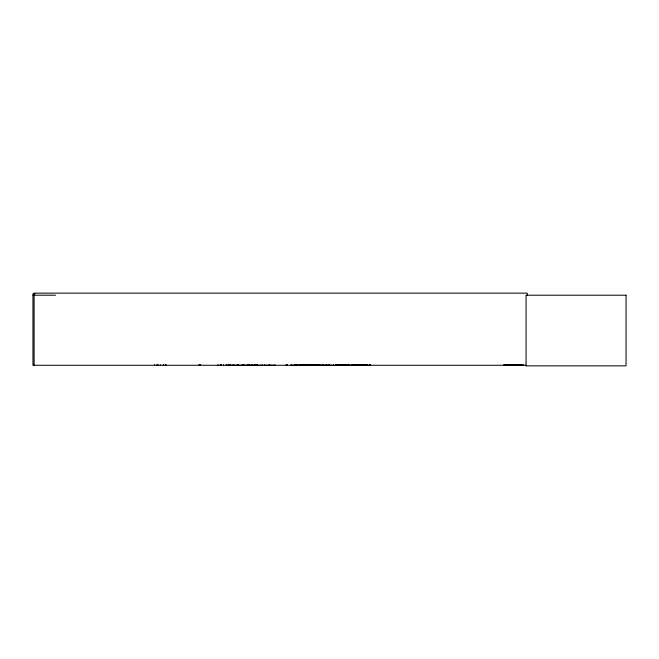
<?xml version="1.0" encoding="UTF-8"?>
<svg xmlns="http://www.w3.org/2000/svg" width="659" height="659" viewBox="0 0 659 659"><rect width="100%" height="100%" fill="white"/><g stroke="black" fill="none" stroke-linecap="round" stroke-linejoin="round"><path stroke-width="0.99" d="M251.738 365.243L251.746 364.682M254.506 365.243L254.506 364.682M262.34 364.682L262.414 365.267L227.948 365.193M309.433 365.243L309.433 364.682M337.565 365.243L337.565 364.682M338.248 365.243L338.265 364.682M348.85 365.243L348.858 364.682M503.797 365.251L522.999 364.954L503.855 364.954M522.941 365.251L522.982 364.707M356.651 365.177L356.601 364.534M228.171 365.177L228.22 364.386M237.347 365.177L237.355 364.534M247.43 365.177L247.405 364.386M296.937 365.193L296.995 364.732M312.053 365.119L311.971 364.534M352.343 365.193L352.376 364.682M198.845 365.21L199.282 364.732M285.792 365.267L286.237 365.193M347.277 365.193L347.359 364.682M356.437 365.193L356.387 364.534M318.025 365.193L317.959 364.682M325.645 365.193L325.694 364.732M290.759 365.193L296.995 365.119M317.836 365.193L317.902 364.732M355.275 365.193L355.341 364.732M361.074 365.193L361.132 364.732M358.043 365.193L358.109 364.732L358.166 365.267M35.009 293.881L32.95 293.881L32.95 365.267L526.195 365.267M32.95 295.207L55.554 295.207M306.213 364.806L319.409 364.806M335.373 364.806L348.57 364.806M306.188 364.979L319.434 364.995M335.349 364.979L348.595 364.995M503.797 365.094L522.999 365.094M333.825 365.243L298.832 365.267L298.84 364.682M335.357 365.226L370.523 365.193M343.718 365.243L343.578 364.534M343.207 365.193L343.199 364.732M305.356 365.119L305.463 364.386M305.817 365.193L305.9 364.682M367.442 365.193L367.376 364.732M361.956 364.682L361.989 365.267L362.022 364.732M370.193 365.193L370.127 364.732M364.402 365.193L364.336 364.732L364.279 365.267M326.922 365.193L326.856 364.732L326.798 365.267M300.166 365.193L300.109 364.732M316.361 365.193L316.304 364.732M333.503 365.193L333.454 364.732L333.396 365.267M243.863 365.193L243.912 364.682M243.641 365.177L243.632 364.534M361.758 365.177L361.742 364.732L361.75 365.21M361.544 365.177L361.503 364.682M352.408 365.119L352.45 364.534M338.487 365.193L338.487 364.682M251.812 365.193L251.812 364.682M359.74 365.193L359.74 364.682M348.207 365.193L348.166 364.682M527.225 295.207L527.225 293.14L34.111 293.14L34.111 365.267M370.07 364.682L370.07 365.267M367.31 364.682L367.31 365.267M366.289 364.534L366.289 365.267M366.083 364.534L366.083 365.267M363.71 364.534L363.71 365.267M363.529 364.534L363.529 365.267M361.198 364.682L361.198 365.267M359.386 364.534L359.386 365.267M359.18 364.534L359.18 365.267M356.865 364.682L356.865 365.267M356.643 364.534L356.692 365.267M356.321 364.534L356.321 365.267M356.058 364.534L356.058 365.267M355.399 364.682L355.399 365.267M354.624 364.534L354.583 365.267M354.221 364.534L354.254 365.267M352.812 364.682L352.812 365.267L352.779 364.534M351.972 364.682L351.972 365.267M343.94 364.534L343.94 365.267M343.767 364.534L343.767 365.267M343.405 364.534L343.405 365.267M343.092 364.534L343.059 365.267M342.721 364.534L342.688 365.267M341.972 365.012L341.914 364.534M329.006 364.534L329.006 365.267M328.75 364.534L328.75 365.267M326.065 364.682L326.065 365.267M325.752 364.682L325.752 365.267M322.803 364.534L322.77 365.267M320.949 364.682L320.949 365.267M318.692 364.534L318.692 365.267M318.47 364.534L318.47 365.267M318.412 364.682L318.412 365.267M316.246 364.682L316.246 365.267M316.122 364.534L316.122 365.267M315.916 364.534L315.916 365.267M314.409 364.682L314.409 365.267M312.193 364.534L312.193 365.267M312.111 364.682L312.111 365.267M307.893 364.682L307.893 365.267M307.522 364.386L307.522 365.267M306.921 364.386L306.921 365.267M304.326 364.534L304.326 365.267M304.318 364.534L304.318 365.267M304.137 364.534L304.137 365.267M303.964 364.534L303.947 365.267M302.094 364.534L302.094 365.267M301.888 364.534L301.888 365.267M300.051 364.682L300.051 365.267M297.061 364.682L297.061 365.267M295.216 364.534L295.216 365.267M295.018 364.534L295.018 365.267M291.212 364.682L291.212 365.267M287.53 364.534L287.53 365.267M274.885 364.682L274.885 365.267L264.284 365.243L264.284 364.682M269.778 364.534L269.762 365.267M269.407 364.534L269.391 365.267M257.282 364.534L257.282 365.267M257.232 364.534L257.232 365.267M256.961 364.386L256.961 365.267M256.862 364.534L256.919 365.267M256.162 364.682L256.162 365.267M256.096 364.682L256.096 365.267M255.503 364.386L255.503 365.267M254.951 364.534L254.951 365.267M252.776 364.682L252.776 365.267M249.745 364.534L249.745 365.267M249.39 364.534L249.399 365.267M249.135 364.386L249.135 365.267M249.02 364.534L249.028 365.267M247.759 364.534L247.759 365.267M243.319 364.534L243.319 365.267M242.693 364.682L242.693 365.267M237.677 364.534L237.677 365.267M233.55 364.534L233.517 365.267M233.237 364.534L233.237 365.267M229.95 364.386L229.95 365.267M226.243 364.386L226.243 365.267M223.607 364.682L223.607 365.267M221.408 364.682L221.408 365.267M220.847 364.682L220.806 365.267M220.246 364.682L220.246 365.267M218.005 364.682L218.005 365.267M200.558 364.534L200.567 365.267M199.982 364.386L199.982 365.267M199.446 364.386L199.446 365.267M199.422 364.682L199.356 365.267M165.862 364.386L165.862 365.267M165.327 364.386L165.327 365.267M163.35 364.386L163.35 365.267M160.294 364.682L160.294 365.267M158.094 364.682L158.094 365.267M157.501 364.682L157.501 365.267M156.941 364.682L156.941 365.267M154.7 364.682L154.7 365.267M238.261 365.119L238.294 364.682L238.261 365.119M626.05 295.207L526.063 295.207L526.063 365.86L626.05 365.86L626.05 295.207M349.097 365.267L349.097 364.682L349.081 365.267M323.058 365.267L323.058 364.534L322.992 365.267M305.348 365.267L305.348 364.682L305.282 365.267M286.385 365.267L286.385 364.682L286.319 365.267M248.6 365.267L248.6 364.682L248.534 365.267"/></g></svg>
